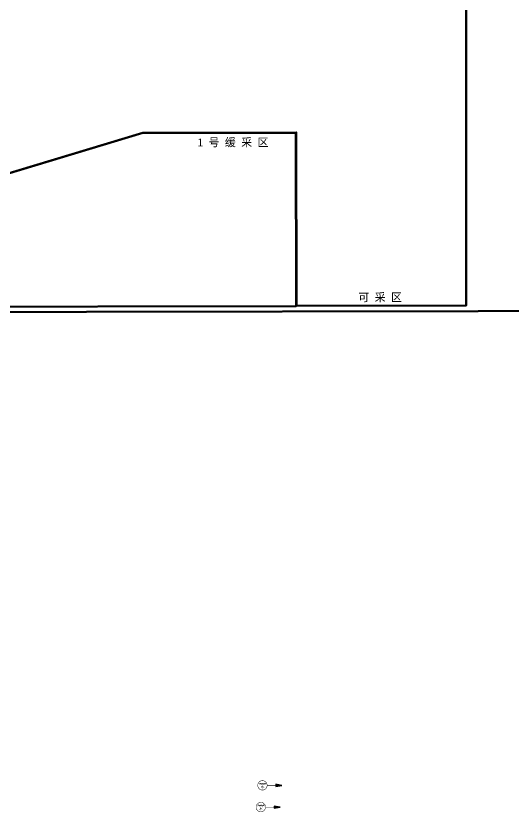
# Model space of a CAD drawing. Header units: millimetres. Extents: x 37468544 to 37497214, y 4323540 to 4346451.
# Drawn here: x 37475321 to 37477186, y 4337514 to 4340499 of the extents above; entities that cross this region are included whole.
import ezdxf

# ---------------------------------------------------------------- set-up
doc = ezdxf.new("R2010")
doc.units = ezdxf.units.MM
for name, color, linetype, lineweight in [('0-52煤可采区范围', 150, 'Continuous', 30), ('0-52煤缓采区范围', 150, 'Continuous', 30), ('0-井田边界', 7, 'Continuous', 9)]:
    doc.layers.add(name, color=color, linetype=linetype, lineweight=lineweight)
doc.layers.add('避灾路线图', color=7, linetype='Continuous')
doc.styles.get("Standard").update_dxf_attribs({"font": 'simhei.ttf'})
doc.linetypes.add('井田边界线', pattern='A,20,-4.5,[1,井田边界线,S=1,R=0,X=0,Y=0],-4.5,20', length=49)

# ---------------------------------------------------------------- blocks, each defined once
blk = doc.blocks.new('333')
at = {"layer": '避灾路线图'}
blk.add_hatch(color=7, dxfattribs=at).paths.add_polyline_path([(29, -1.3), (29, -6.1), (43.5, -3.7)])
at = {"color": 4, "linetype": 'Continuous', "true_color": 0x00ffff}
for points, const_width in [([(9, -3.7), (8.7, -0.8), (7.6, 1.8), (5.8, 4.1), (3.5, 5.9), (0.8, 7), (-2, 7.4), (-4.9, 7), (-7.6, 5.9), (-9.8, 4.1), (-11.6, 1.8), (-12.7, -0.8), (-13.1, -3.7), (-12.7, -6.5), (-11.6, -9.2), (-9.8, -11.5), (-7.6, -13.3), (-4.9, -14.4), (-2, -14.7), (0.8, -14.4), (3.5, -13.3), (5.8, -11.5), (7.6, -9.2), (8.7, -6.5), (9, -3.7)], 1.11), ([(-9.5, 0.5), (-9, 0.9), (-8.7, 1.1), (-8.5, 1.3), (-8.3, 1.4), (-8.2, 1.5), (-8.1, 1.5), (-8, 1.6), (-7.9, 1.6), (-7.9, 1.7), (-7.8, 1.7), (-7.7, 1.7), (-7.7, 1.7), (-7.6, 1.8), (-7.6, 1.8), (-7.5, 1.8), (-7.5, 1.8), (-7.5, 1.8), (-7.4, 1.8), (-7.3, 1.8), (-7.3, 1.8), (-7.2, 1.8), (-7.2, 1.8), (-7.1, 1.8), (-7.1, 1.7), (-7, 1.7), (-6.9, 1.7), (-6.7, 1.6), (-6.5, 1.5), (-6.3, 1.4), (-5.9, 1.2), (-5.5, 1), (-5.3, 0.9), (-5.2, 0.8), (-5.1, 0.7), (-5, 0.7), (-4.9, 0.6), (-4.8, 0.6), (-4.7, 0.6), (-4.7, 0.6), (-4.6, 0.6), (-4.6, 0.5), (-4.4, 0.5), (-4.4, 0.5), (-4.3, 0.5), (-4.3, 0.5), (-4.3, 0.5), (-4.2, 0.5), (-4.2, 0.6), (-4.1, 0.6), (-4, 0.6), (-4, 0.6), (-3.9, 0.7), (-3.7, 0.7), (-3.5, 0.8), (-3.4, 0.9), (-2.7, 1.3), (-2.5, 1.4), (-2.3, 1.5), (-2.2, 1.6), (-2.2, 1.6), (-2.1, 1.6), (-2, 1.7), (-1.9, 1.7), (-1.9, 1.7), (-1.9, 1.7), (-1.8, 1.7), (-1.8, 1.7), (-1.7, 1.7), (-1.7, 1.7), (-1.6, 1.7), (-1.6, 1.7), (-1.5, 1.7), (-1.5, 1.7), (-1.4, 1.7), (-1.4, 1.7), (-1.3, 1.7), (-1.2, 1.7), (-1.1, 1.6), (-1, 1.6), (-0.8, 1.5), (-0.6, 1.4), (-0.4, 1.3), (0, 1.1), (0.4, 0.9), (0.6, 0.8), (0.8, 0.7), (0.9, 0.7), (1, 0.6), (1.1, 0.6), (1.2, 0.6), (1.2, 0.6), (1.3, 0.6), (1.3, 0.5), (1.4, 0.5), (1.4, 0.5), (1.5, 0.5), (1.6, 0.5), (1.6, 0.5), (1.7, 0.5), (1.7, 0.5), (1.7, 0.5), (1.8, 0.6), (1.8, 0.6), (1.9, 0.6), (2, 0.6), (2, 0.7), (2.1, 0.7), (2.3, 0.8), (2.4, 0.9), (2.6, 1), (2.9, 1.2), (3.2, 1.4), (3.4, 1.6), (3.6, 1.6), (3.6, 1.7), (3.7, 1.7), (3.8, 1.8), (3.9, 1.8), (3.9, 1.8), (4, 1.8), (4, 1.8), (4, 1.8), (4.1, 1.9), (4.2, 1.9), (4.3, 1.9), (4.3, 1.9), (4.3, 1.9), (4.4, 1.8), (4.4, 1.8), (4.5, 1.8), (4.5, 1.8), (4.6, 1.8), (4.7, 1.7), (4.7, 1.7), (4.9, 1.6), (5, 1.5), (5.3, 1.4), (5.5, 1.2), (5.8, 0.9), (6.4, 0.5)], 0.664), ([(-9.5, -0.6), (-9, -0.2), (-8.7, 0), (-8.5, 0.2), (-8.3, 0.3), (-8.2, 0.4), (-8.1, 0.4), (-8, 0.5), (-7.9, 0.5), (-7.9, 0.5), (-7.8, 0.6), (-7.7, 0.6), (-7.7, 0.6), (-7.6, 0.7), (-7.6, 0.7), (-7.5, 0.7), (-7.5, 0.7), (-7.5, 0.7), (-7.4, 0.7), (-7.3, 0.7), (-7.3, 0.7), (-7.2, 0.7), (-7.2, 0.7), (-7.1, 0.7), (-7.1, 0.6), (-7, 0.6), (-6.9, 0.6), (-6.7, 0.5), (-6.5, 0.4), (-6.3, 0.3), (-5.9, 0.1), (-5.5, -0.1), (-5.3, -0.3), (-5.2, -0.3), (-5.1, -0.4), (-5, -0.4), (-4.9, -0.5), (-4.8, -0.5), (-4.7, -0.5), (-4.7, -0.5), (-4.6, -0.6), (-4.6, -0.6), (-4.4, -0.6), (-4.4, -0.6), (-4.3, -0.6), (-4.3, -0.6), (-4.3, -0.6), (-4.2, -0.6), (-4.2, -0.6), (-4.1, -0.5), (-4, -0.5), (-4, -0.5), (-3.9, -0.4), (-3.7, -0.4), (-3.5, -0.3), (-3.4, -0.2), (-2.7, 0.2), (-2.5, 0.3), (-2.3, 0.4), (-2.2, 0.4), (-2.2, 0.5), (-2.1, 0.5), (-2, 0.6), (-1.9, 0.6), (-1.9, 0.6), (-1.9, 0.6), (-1.8, 0.6), (-1.8, 0.6), (-1.7, 0.6), (-1.7, 0.6), (-1.6, 0.6), (-1.6, 0.6), (-1.5, 0.6), (-1.5, 0.6), (-1.4, 0.6), (-1.4, 0.6), (-1.3, 0.6), (-1.2, 0.6), (-1.1, 0.5), (-1, 0.5), (-0.8, 0.4), (-0.6, 0.3), (-0.4, 0.2), (0, 0), (0.4, -0.2), (0.6, -0.3), (0.8, -0.4), (0.9, -0.4), (1, -0.5), (1.1, -0.5), (1.2, -0.5), (1.2, -0.5), (1.3, -0.6), (1.3, -0.6), (1.4, -0.6), (1.4, -0.6), (1.5, -0.6), (1.6, -0.6), (1.6, -0.6), (1.7, -0.6), (1.7, -0.6), (1.7, -0.6), (1.8, -0.5), (1.8, -0.5), (1.9, -0.5), (2, -0.5), (2, -0.4), (2.1, -0.4), (2.3, -0.3), (2.4, -0.2), (2.6, -0.1), (2.9, 0.1), (3.2, 0.3), (3.4, 0.4), (3.6, 0.5), (3.6, 0.6), (3.7, 0.6), (3.8, 0.7), (3.9, 0.7), (3.9, 0.7), (4, 0.7), (4, 0.7), (4, 0.7), (4.1, 0.8), (4.2, 0.8), (4.3, 0.8), (4.3, 0.8), (4.3, 0.7), (4.4, 0.7), (4.4, 0.7), (4.5, 0.7), (4.5, 0.7), (4.6, 0.7), (4.7, 0.6), (4.7, 0.6), (4.9, 0.5), (5, 0.4), (5.3, 0.3), (5.5, 0), (5.8, -0.2), (6.4, -0.6)], 0.664), ([(-9.5, -1.7), (-9, -1.3), (-8.7, -1.1), (-8.5, -0.9), (-8.3, -0.8), (-8.2, -0.7), (-8.1, -0.7), (-8, -0.6), (-7.9, -0.6), (-7.9, -0.6), (-7.8, -0.5), (-7.7, -0.5), (-7.7, -0.5), (-7.6, -0.4), (-7.6, -0.4), (-7.5, -0.4), (-7.5, -0.4), (-7.5, -0.4), (-7.4, -0.4), (-7.3, -0.4), (-7.3, -0.4), (-7.2, -0.4), (-7.2, -0.4), (-7.1, -0.4), (-7.1, -0.5), (-7, -0.5), (-6.9, -0.5), (-6.7, -0.6), (-6.5, -0.7), (-6.3, -0.8), (-5.9, -1), (-5.5, -1.3), (-5.3, -1.4), (-5.2, -1.5), (-5.1, -1.5), (-5, -1.5), (-4.9, -1.6), (-4.8, -1.6), (-4.7, -1.6), (-4.7, -1.6), (-4.6, -1.7), (-4.6, -1.7), (-4.4, -1.7), (-4.4, -1.7), (-4.3, -1.7), (-4.3, -1.7), (-4.3, -1.7), (-4.2, -1.7), (-4.2, -1.7), (-4.1, -1.6), (-4, -1.6), (-4, -1.6), (-3.9, -1.6), (-3.7, -1.5), (-3.5, -1.4), (-3.4, -1.3), (-2.7, -0.9), (-2.5, -0.8), (-2.3, -0.7), (-2.2, -0.7), (-2.2, -0.6), (-2.1, -0.6), (-2, -0.6), (-1.9, -0.5), (-1.9, -0.5), (-1.9, -0.5), (-1.8, -0.5), (-1.8, -0.5), (-1.7, -0.5), (-1.7, -0.5), (-1.6, -0.5), (-1.6, -0.5), (-1.5, -0.5), (-1.5, -0.5), (-1.4, -0.5), (-1.4, -0.5), (-1.3, -0.5), (-1.2, -0.5), (-1.1, -0.6), (-1, -0.6), (-0.8, -0.7), (-0.6, -0.8), (-0.4, -0.9), (0, -1.1), (0.4, -1.3), (0.6, -1.4), (0.8, -1.5), (0.9, -1.5), (1, -1.6), (1.1, -1.6), (1.2, -1.6), (1.2, -1.6), (1.3, -1.7), (1.3, -1.7), (1.4, -1.7), (1.4, -1.7), (1.5, -1.7), (1.6, -1.7), (1.6, -1.7), (1.7, -1.7), (1.7, -1.7), (1.7, -1.7), (1.8, -1.7), (1.8, -1.6), (1.9, -1.6), (2, -1.6), (2, -1.5), (2.1, -1.5), (2.3, -1.4), (2.4, -1.3), (2.6, -1.2), (2.9, -1), (3.2, -0.8), (3.4, -0.7), (3.6, -0.6), (3.6, -0.5), (3.7, -0.5), (3.8, -0.4), (3.9, -0.4), (3.9, -0.4), (4, -0.4), (4, -0.4), (4, -0.4), (4.1, -0.3), (4.2, -0.3), (4.3, -0.3), (4.3, -0.4), (4.3, -0.4), (4.4, -0.4), (4.4, -0.4), (4.5, -0.4), (4.5, -0.4), (4.6, -0.4), (4.7, -0.5), (4.7, -0.5), (4.9, -0.6), (5, -0.7), (5.3, -0.9), (5.5, -1.1), (5.8, -1.3), (6.4, -1.7)], 0.664)]:
    blk.add_lwpolyline(points, dxfattribs=dict(at, const_width=const_width))
at = {"layer": '避灾路线图', "color": 7, "linetype": 'Continuous', "const_width": 0.972}
blk.add_lwpolyline([(9, -3.7), (29, -3.7)], dxfattribs=at)
at = {"layer": '避灾路线图', "color": 7, "linetype": 'Continuous'}
blk.add_lwpolyline([(29, -1.3), (29, -6.1), (43.5, -3.7), (29, -1.3)], dxfattribs=at)
at = {"layer": '避灾路线图', "color": 7, "linetype": 'ByBlock', "lineweight": -3, "insert": (-5.8, -4.4), "char_height": 5.838, "width": 19.599, "attachment_point": 1}
blk.add_mtext('{\\fSimSun|b1|i0|c134|p2;\\C4;水}', dxfattribs=at)

msp = doc.modelspace()

# ---------------------------------------------------------------- linework, layer by layer
at = {"layer": '0-52煤可采区范围', "color": 3, "lineweight": 50}
msp.add_lwpolyline([(37472535.3, 4340750.4), (37472856.6, 4340468), (37473000.5, 4340253.9), (37473280.1, 4340253.9), (37473632.3, 4340001), (37475120.4, 4340001), (37475187.6, 4339877.3), (37475796.5, 4340061), (37476372.3, 4340062), (37476373.4, 4339411.6), (37477009.7, 4339412.7), (37477009.5, 4341286.6)], dxfattribs=at)
at = {"layer": '0-52煤缓采区范围', "color": 2, "lineweight": 50, "ltscale": 5, "flags": 128}
msp.add_lwpolyline([(37472534.3, 4340749.9), (37472524, 4340961), (37472056.4, 4341148), (37471482.8, 4341148), (37471482.8, 4340697.4), (37470416.8, 4340697.4), (37470417, 4340839.2), (37469833.8, 4340839.2), (37469833.2, 4339935), (37468576, 4339934.7), (37468564.7, 4338007.3), (37470524.5, 4338013.8), (37470414.3, 4339401), (37476372.4, 4339410.7), (37476371.3, 4340061), (37475796.6, 4340060), (37475187.2, 4339876.1), (37475119.8, 4340000), (37473632, 4340000), (37473279.8, 4340252.9), (37473000, 4340252.9), (37472855.8, 4340467.3), (37472534.3, 4340750.1)], dxfattribs=at)
at = {"layer": '0-井田边界', "linetype": '井田边界线', "lineweight": 100, "ltscale": 10}
msp.add_lwpolyline([(37468589, 4346089), (37472502.4, 4346128.8), (37476000, 4346110), (37478955, 4345602), (37482200, 4339400), (37470440, 4339380), (37470545, 4338007.3)], dxfattribs=at)

# ---------------------------------------------------------------- block references
at = {"layer": '避灾路线图', "color": 1, "linetype": 'ByBlock', "lineweight": 15, "ltscale": 20, "xscale": 1.6, "yscale": 1.6, "zscale": 1.6}
for p in [(37476249, 4337620), (37476242.9, 4337538.4)]:
    msp.add_blockref('333', p, dxfattribs=at)

# ---------------------------------------------------------------- texts
at = {"layer": '0-52煤可采区范围', "color": 3, "lineweight": 50}
msp.add_text('可 采 区', height=30, dxfattribs=at).set_placement((37476605.5, 4339428.8, 1118.6))
at = {"layer": '0-52煤缓采区范围', "color": 2, "lineweight": 50, "ltscale": 5}
msp.add_text('1 号 缓 采 区', height=30, dxfattribs=at).set_placement((37476002.7, 4340009.7))

doc.saveas('drawing.dxf')
